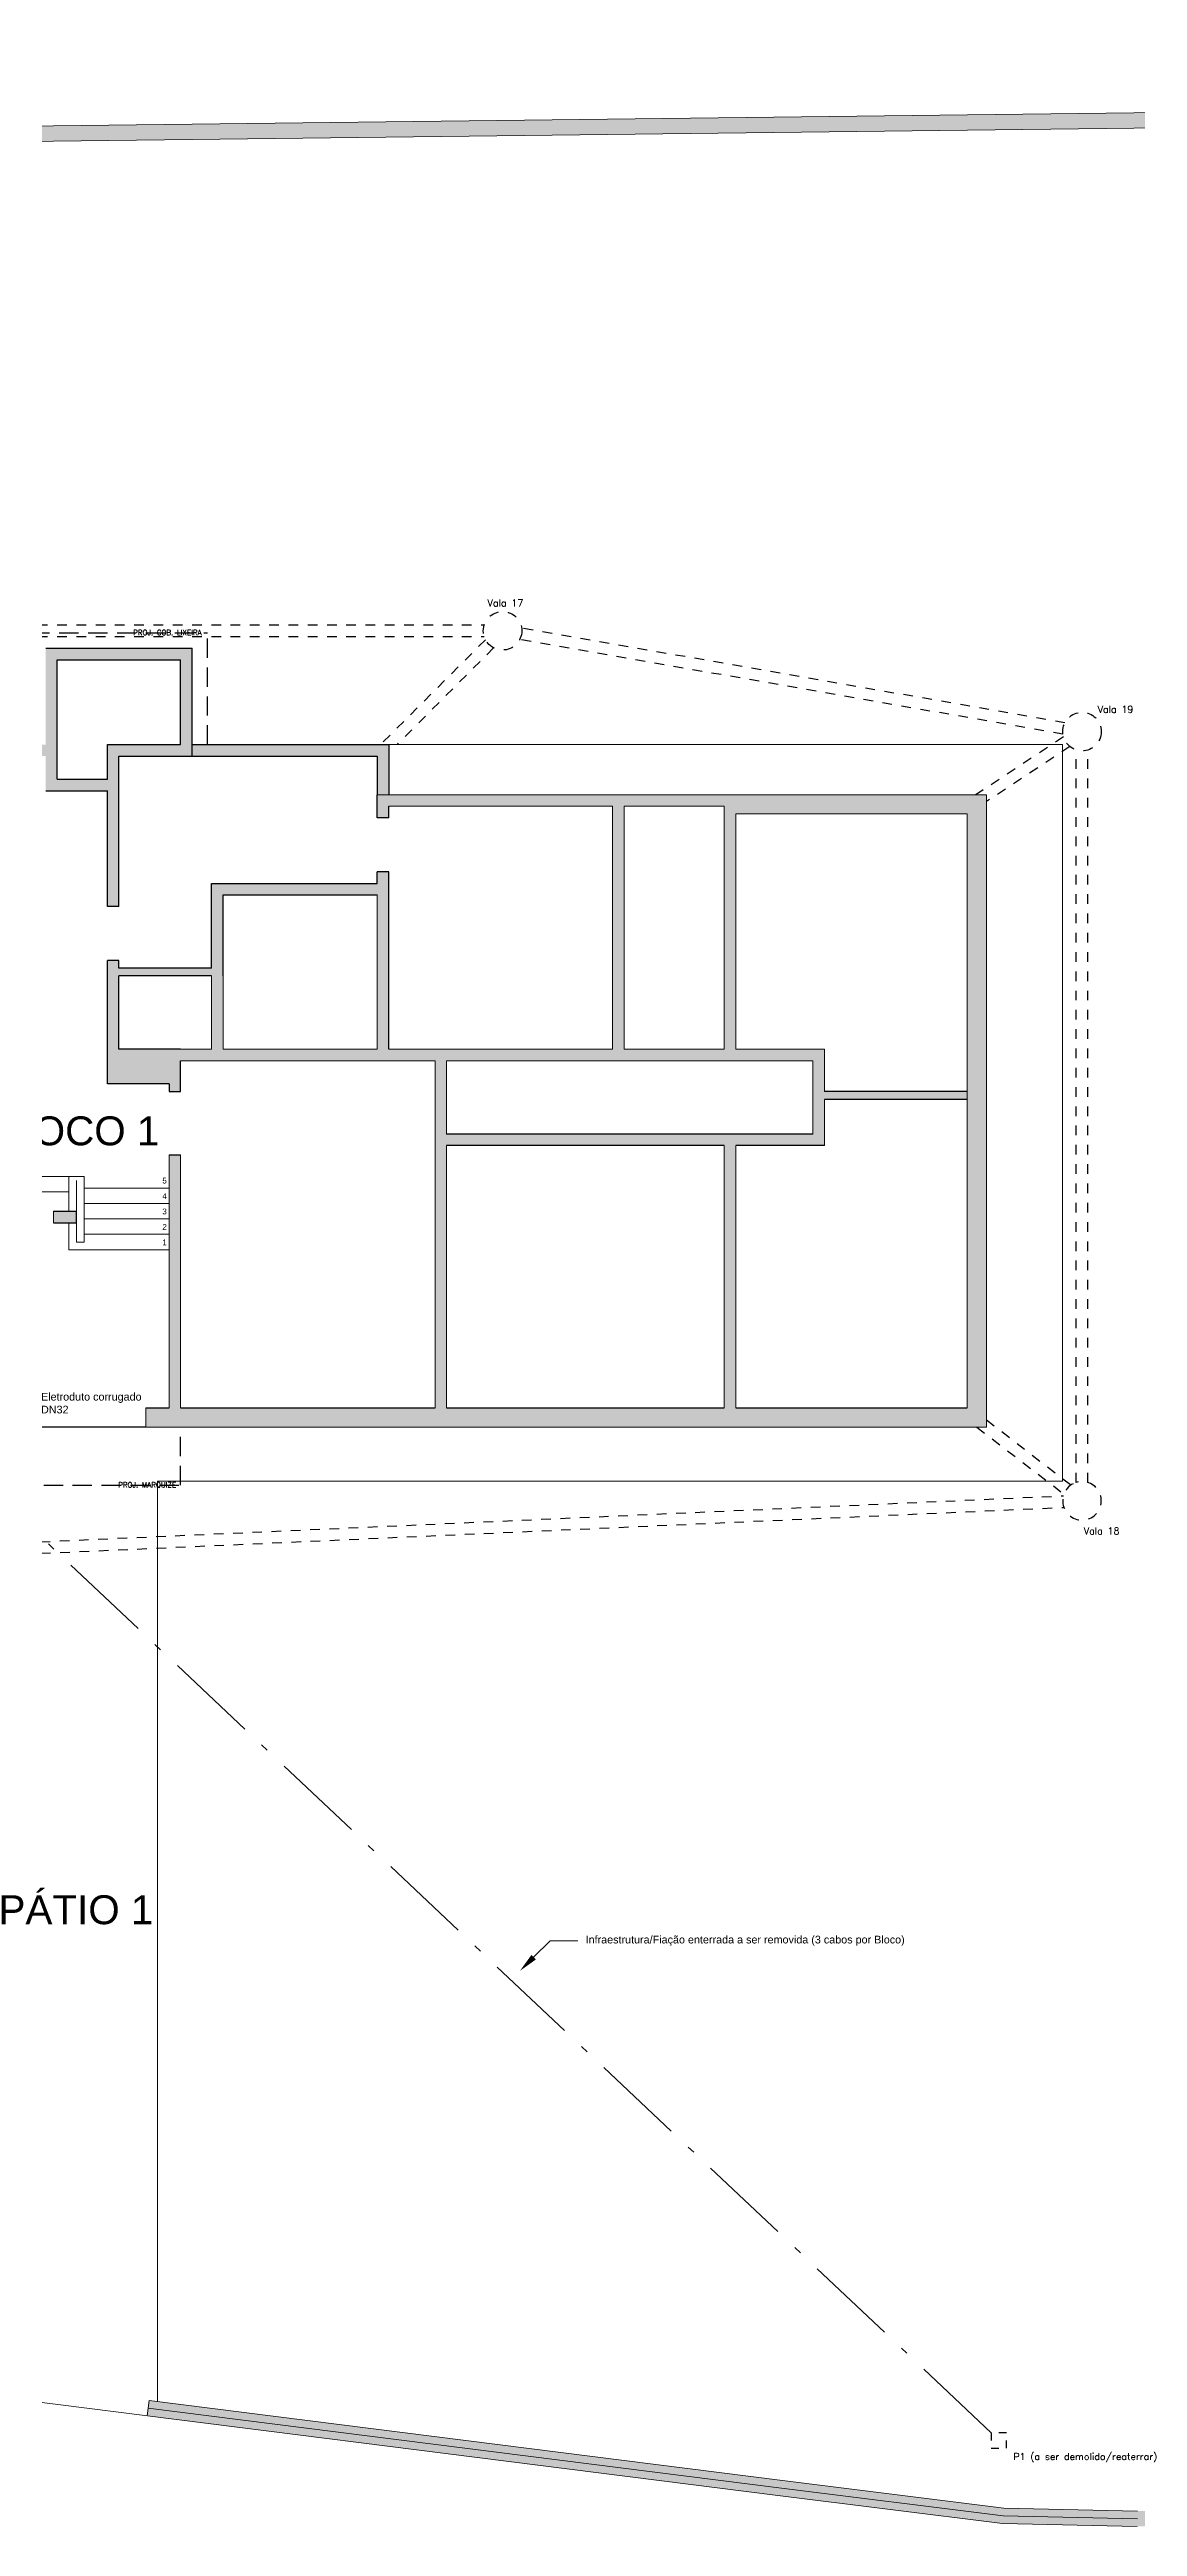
# Model space of a CAD drawing. Extents: x 0 to 11638, y -6007 to 0.
# Drawn here: x 10082.57 to 10096.68, y -3579.2 to -3547.09 of the extents above; entities that cross this region are included whole.
import ezdxf
from ezdxf import colors
from ezdxf.entities.mleader import LeaderData, LeaderLine
from ezdxf.math import Vec2, Vec3

# ---------------------------------------------------------------- set-up
doc = ezdxf.new("R2010")
doc.units = 0
for name, pattern in [('ACAD_ISO10W100', [18, 12, -3, 0, -3]), ('CACHE', [0.375, 0.25, -0.125]), ('DASHED', [0.25, 0.125, -0.125])]:
    doc.linetypes.add(name, pattern=pattern)
for name, color, linetype, lineweight in [('ARQ - Alvenaria Alta', 251, 'CONTINUOUS', 13), ('ARQ - Alvenaria Média-Baixa', 252, 'CONTINUOUS', 20), ('ARQ - Desnível', 8, 'CONTINUOUS', 20), ('ARQ - Escadas', 1, 'CONTINUOUS', 9), ('ARQ - Grades', 1, 'CONTINUOUS', 15), ('ARQ - Guias Calçadas Sarjetas', 254, 'CONTINUOUS', 20), ('ARQ - Textos', 4, 'CONTINUOUS', 5), ('Elétrica', 30, 'CONTINUOUS', 20)]:
    doc.layers.add(name, color=color, linetype=linetype, lineweight=lineweight)
for name, color, linetype in [('ARQ - Cotas', 1, 'CONTINUOUS'), ('ARQ - Desnível Terreno', 14, 'CONTINUOUS'), ('ARQ - Projeções', 253, 'CACHE')]:
    doc.layers.add(name, color=color, linetype=linetype)
doc.styles.add('ROMANS', font='romans.shx', dxfattribs={"height": 0.3})
doc.styles.get("Standard").update_dxf_attribs({"font": 'arial.ttf', "height": 0.15})

msp = doc.modelspace()

# ---------------------------------------------------------------- hatches: boundary and pattern name
at = {"layer": 'ARQ - Alvenaria Alta', "lineweight": -2}
h = msp.add_hatch(color=7, dxfattribs=at)
h.dxf.hatch_style = 1
h.paths.add_polyline_path([(10082.32362859585, -3557.901536649501), (10081.52362859585, -3557.901536649502), (10081.52362859585, -3557.051536649503), (10081.37362859585, -3557.051536649503), (10081.37362859585, -3557.901536649502), (10079.62362859586, -3557.901536649502), (10079.62362859586, -3558.701536649512), (10078.82362859586, -3558.701536649512), (10078.82362859586, -3556.751536649512), (10070.82362859586, -3556.751536649509), (10070.82362859586, -3564.951536649484), (10081.82362859586, -3564.951536649504), (10081.82362859586, -3564.701536649503), (10081.52656108664, -3564.701536649504), (10071.07362859586, -3564.701536649501), (10071.07362859586, -3560.701536649501), (10072.92362859586, -3560.701536649501), (10072.92362859586, -3561.301536649501), (10074.07362859586, -3561.301536649501), (10074.07362859586, -3564.701536649502), (10074.22362859586, -3564.701536649502), (10074.22362859586, -3561.301536649501), (10077.82362859586, -3561.301536649501), (10077.82362859586, -3564.701536649503), (10077.97362859586, -3564.701536649503), (10077.97362859586, -3560.201536649513), (10081.37362859585, -3560.201536649514), (10081.37362859585, -3560.601536649502), (10081.52362859585, -3560.601536649502), (10081.52362859585, -3560.501536649502), (10082.32362859585, -3560.501536649502)])
h.paths.add_polyline_path([(10081.37362859585, -3560.051536649502), (10080.17362859586, -3560.051536649512), (10080.17362859586, -3558.701536649512), (10079.77362859586, -3558.701536649512), (10079.77362859586, -3558.051536649503), (10082.17362859585, -3558.051536649502), (10082.17362859585, -3560.051536649502)], flags=16)
h.paths.add_polyline_path([(10080.02362859586, -3560.051536649512), (10078.82362859586, -3560.051536649512), (10078.82362859586, -3558.851536649512), (10080.02362859585, -3558.851536649513)], flags=16)
h.paths.add_polyline_path([(10078.67362859586, -3560.051536649512), (10075.67362859586, -3560.051536649511), (10075.67362859586, -3556.901536649512), (10078.67362859586, -3556.901536649512)], flags=16)
h.paths.add_polyline_path([(10077.82362859586, -3560.201536649512), (10077.82362859586, -3561.151536649501), (10073.07362859586, -3561.151536649501), (10073.07362859586, -3560.201536649511)], flags=16)
h.paths.add_polyline_path([(10075.52362859586, -3560.051536649511), (10074.22362859586, -3560.051536649511), (10074.22362859586, -3556.901536649511), (10075.52362859586, -3556.901536649512)], flags=16)
h.paths.add_polyline_path([(10074.07362859586, -3560.051536649511), (10072.92362859586, -3560.05153664951), (10072.92362859586, -3560.601536649502), (10071.07362859586, -3560.601536649501), (10071.07362859586, -3557.00153664951), (10074.07362859586, -3557.001536649511)], flags=16)
h.paths.add_polyline_path([(10081.52362859585, -3561.421536649503), (10081.37362859586, -3561.421536649503), (10081.37362859586, -3564.701536649504), (10081.52362859586, -3564.701536649504), (10081.52362859586, -3563.501536649505), (10081.82362859586, -3563.501536649505), (10081.82362859586, -3563.351536649503), (10081.52362859586, -3563.351536649503), (10081.52362859586, -3562.301536649505), (10081.82362859586, -3562.301536649505), (10081.82362859586, -3562.151536649505), (10081.52362859585, -3562.151536649505)], flags=17)
h.paths.add_polyline_path([(10092.62362859586, -3560.05153664951), (10091.47362859586, -3560.051536649511), (10091.47362859586, -3557.001536649511), (10094.47362859585, -3557.00153664951), (10094.47362859585, -3564.701536649503), (10083.82362859586, -3564.701536649503), (10083.82362859586, -3564.951536649504), (10094.72362859585, -3564.951536649502), (10094.72362859585, -3556.751536649511), (10086.82362859585, -3556.751536649513), (10086.82362859585, -3557.051536649503), (10086.97362859585, -3557.051536649502), (10086.97362859585, -3556.901536649512), (10089.87362859586, -3556.90153664951), (10089.87362859586, -3560.051536649511), (10086.97362859585, -3560.051536649511), (10086.97362859585, -3557.751536649501), (10086.82362859585, -3557.751536649502), (10086.82362859585, -3557.901536649502), (10084.67362859585, -3557.901536649502), (10084.67362859585, -3559.001536649503), (10083.47362859585, -3559.001536649502), (10083.47362859585, -3558.901536649502), (10083.32362859585, -3558.901536649502), (10083.32362859585, -3560.501536649502), (10084.12362859585, -3560.501536649502), (10084.12362859585, -3560.601536649502), (10084.27362859585, -3560.601536649502), (10084.27362859585, -3560.201536649514), (10087.57362859586, -3560.201536649511), (10087.57362859585, -3564.701536649503), (10087.72362859585, -3564.701536649503), (10087.72362859585, -3561.301536649501), (10091.32362859586, -3561.301536649501), (10091.32362859585, -3564.701536649503), (10091.47362859585, -3564.701536649503), (10091.47362859585, -3561.301536649501), (10092.62362859586, -3561.301536649501), (10092.62362859586, -3560.701536649501), (10094.47362859585, -3560.701536649501), (10094.47362859585, -3560.601536649501), (10092.62362859586, -3560.601536649502)])
h.paths.add_polyline_path([(10083.47362859585, -3560.051536649502), (10083.47362859585, -3559.101536649502), (10084.67362859585, -3559.101536649503), (10084.67362859585, -3560.051536649511), (10084.27362859585, -3560.051536649511)], flags=16)
h.paths.add_polyline_path([(10084.82362859585, -3560.051536649511), (10084.82362859586, -3558.051536649502), (10086.82362859586, -3558.051536649506), (10086.82362859585, -3560.05153664951)], flags=16)
h.paths.add_polyline_path([(10087.72362859585, -3560.201536649511), (10092.47362859586, -3560.201536649511), (10092.47362859586, -3561.151536649501), (10087.72362859585, -3561.151536649501)], flags=16)
h.paths.add_polyline_path([(10090.02362859586, -3560.051536649511), (10090.02362859586, -3556.901536649508), (10091.32362859586, -3556.901536649507), (10091.32362859586, -3560.051536649511)], flags=16)
h.paths.add_polyline_path([(10081.62362859585, -3556.101536649503), (10081.37362859585, -3556.101536649503), (10081.37362859585, -3556.351536649503), (10081.52362859585, -3556.351536649503), (10081.52362859585, -3556.251536649502), (10081.62362859585, -3556.251536649502)])
h.paths.add_polyline_path([(10084.42362859585, -3554.851536649497), (10082.52362859585, -3554.851536649503), (10082.52362859585, -3556.101536649503), (10082.42362859585, -3556.101536649503), (10082.42362859585, -3556.251536649502), (10082.52362859585, -3556.251536649502), (10082.52362859585, -3556.701536649502), (10083.32362859585, -3556.701536649503), (10083.32362859585, -3558.201536649502), (10083.47362859585, -3558.201536649502), (10083.47362859584, -3556.251536649502), (10084.42362859585, -3556.251536649503)])
h.paths.add_polyline_path([(10082.67362859585, -3555.001536649502), (10084.27362859585, -3555.001536649502), (10084.27362859585, -3556.101536649502), (10083.32362859585, -3556.101536649503), (10083.32362859585, -3556.551536649503), (10082.67362859585, -3556.551536649503)], flags=16)
h = msp.add_hatch(color=7, dxfattribs=at)
h.dxf.hatch_style = 1
h.paths.add_polyline_path([(10082.92362859586, -3562.151536649504), (10082.62362859586, -3562.151536649504), (10082.62362859586, -3562.301536649504), (10082.92362859586, -3562.301536649503)])
h.paths.add_polyline_path([(10084.27362859586, -3561.421536649503), (10084.12362859586, -3561.421536649503), (10084.12362859586, -3564.701536649503), (10084.27362859585, -3564.701536649503)])
at = {"layer": 'ARQ - Alvenaria Média-Baixa', "lineweight": -2}
h = msp.add_hatch(color=256, dxfattribs=at)
h.dxf.hatch_style = 1
h.paths.add_polyline_path([(10081.37362859585, -3556.251536649502), (10081.37362859585, -3556.101536649504), (10078.67362859586, -3556.101536649504), (10078.67362859586, -3556.751536649512), (10078.82362859586, -3556.751536649512), (10078.82362859586, -3556.251536649502)])
h.paths.add_polyline_path([(10081.52362859585, -3555.001536649502), (10081.37362859585, -3555.001536649502), (10081.37362859585, -3556.101536649503), (10081.52362859585, -3556.101536649503)])
h.paths.add_polyline_path([(10086.97362859585, -3556.101536649502), (10084.42362859585, -3556.101536649502), (10084.42362859585, -3556.251536649503), (10086.82362859584, -3556.251536649494), (10086.82362859585, -3556.751536649513), (10086.97362859585, -3556.751536649513)])
h = msp.add_hatch(color=256, dxfattribs=at)
h.dxf.hatch_style = 1
h.paths.add_polyline_path([(10083.85281890944, -3577.670404849316), (10083.84028696184, -3577.769616493239), (10092.01797036212, -3578.802582945164), (10094.93342997451, -3579.164544179326), (10096.68141382217, -3579.203941816154), (10109.33901168547, -3579.142563711279), (10109.33852910209, -3579.042747202584), (10096.68229798334, -3579.103936347296), (10094.94073556655, -3579.06468344247), (10092.03039667329, -3578.703357957746)])
h.paths.add_polyline_path([(10083.86535085703, -3577.571193205395), (10083.85281890944, -3577.670404849316), (10092.03039667329, -3578.703357957746), (10094.94073556655, -3579.06468344247), (10096.68229798334, -3579.103936347296), (10109.33852910209, -3579.042747202584), (10109.33804563723, -3578.942748371208), (10096.68318307563, -3579.003930899424), (10094.94804115859, -3578.964822705613), (10092.04282298446, -3578.60413297033)])
at = {"layer": 'ARQ - Cotas', "lineweight": -2}
h = msp.add_hatch(color=7, dxfattribs=at)
h.dxf.hatch_style = 1
edge = h.paths.add_edge_path()
edge.add_line((10163.80132015343, -3547.293158885752), (10163.80132015343, -3578.879436839475))
edge.add_line((10163.80132015343, -3578.879436839475), (10164.00132015343, -3578.879436839475))
edge.add_line((10164.00132015343, -3578.879436839475), (10164.00132015343, -3547.090713586102))
edge.add_line((10164.00132015343, -3547.090713586102), (10064.51689019416, -3548.299713782759))
edge.add_line((10064.51689019416, -3548.299713782759), (10064.71689019416, -3571.822174319026))
edge.add_arc((10068.47922397124, -3571.822174319026), 3.762333777083767, 180, 236.9356636005083)
edge.add_line((10066.42656833068, -3574.975230022854), (10066.47011267079, -3574.983464080935))
edge.add_line((10066.47011267079, -3574.983464080935), (10066.50694034616, -3574.788707521535))
edge.add_arc((10068.47922397124, -3571.822174319026), 3.562333777083084, 179.9865117259979, 236.382267327301, ccw=False)
edge.add_line((10064.91689029287, -3571.82133569297), (10064.7185772113, -3548.497277517698))
edge.add_line((10064.7185772113, -3548.497277517698), (10163.80132015343, -3547.293158885752))
h.paths.add_polyline_path([(10163.88944441497, -3577.127883721193), (10163.88944441497, -3577.034175466365)], flags=16)

# ---------------------------------------------------------------- linework, layer by layer
at = {"layer": 'ARQ - Alvenaria Alta'}
for p, q in [((10164.00132015343, -3547.090713586102), (10064.51689019416, -3548.299713782759)), ((10163.80132015343, -3547.293158885752), (10064.7185772113, -3548.497277517698)), ((10092.62362859586, -3560.601536649501), (10092.62362859586, -3560.05153664951)), ((10087.57362859585, -3564.701536649507), (10087.57362859586, -3560.201536649512)), ((10087.72362859585, -3561.151536649501), (10087.72362859585, -3560.201536649513)), ((10092.47362859586, -3561.151536649501), (10092.47362859586, -3560.201536649512)), ((10092.62362859586, -3561.301536649501), (10092.62362859586, -3560.701536649501)), ((10087.72362859585, -3564.701536649507), (10087.72362859585, -3561.301536649501)), ((10091.32362859585, -3564.70153664951), (10091.32362859586, -3561.3015366495)), ((10091.47362859585, -3564.70153664951), (10091.47362859585, -3561.301536649501)), ((10084.12362859586, -3564.701536649503), (10084.12362859586, -3561.421536649503)), ((10084.27362859585, -3564.701536649503), (10084.27362859586, -3561.421536649503)), ((10082.62362859586, -3562.301536649504), (10082.62362859586, -3562.151536649504))]:
    msp.add_line(p, q, dxfattribs=at)
at = {"layer": 'ARQ - Alvenaria Alta', "lineweight": -2}
for p, q in [((10082.52362859585, -3554.851536649503), (10084.42362859585, -3554.851536649497)), ((10084.42362859585, -3556.251536649503), (10084.42362859585, -3554.851536649503)), ((10082.67362859585, -3556.551536649503), (10082.67362859585, -3555.001536649502)), ((10082.67362859585, -3555.001536649502), (10084.27362859585, -3555.001536649502)), ((10084.27362859585, -3556.101536649502), (10084.27362859585, -3555.001536649507)), ((10083.32362859585, -3556.551536649503), (10083.32362859585, -3556.101536649503)), ((10083.32362859585, -3556.101536649503), (10084.27362859585, -3556.101536649502)), ((10083.47362859585, -3558.201536649502), (10083.47362859584, -3556.251536649502)), ((10083.47362859584, -3556.251536649502), (10084.42362859585, -3556.251536649503)), ((10082.52362859585, -3556.701536649502), (10083.32362859585, -3556.701536649503)), ((10082.67362859585, -3556.551536649503), (10083.32362859585, -3556.551536649503)), ((10083.32362859585, -3558.201536649502), (10083.32362859585, -3556.701536649503)), ((10086.82362859585, -3557.051536649503), (10086.82362859585, -3556.751536649509)), ((10086.97362859585, -3557.051536649502), (10086.82362859585, -3557.051536649503)), ((10086.97362859585, -3557.051536649502), (10086.97362859585, -3556.901536649502)), ((10086.82362859585, -3557.901536649501), (10086.82362859585, -3557.751536649502)), ((10086.97362859585, -3557.751536649501), (10086.82362859585, -3557.751536649502)), ((10086.97362859585, -3560.051536649511), (10086.97362859585, -3557.751536649501)), ((10084.67362859585, -3557.901536649502), (10086.82362859585, -3557.901536649502)), ((10084.67362859585, -3559.001536649502), (10084.67362859585, -3557.901536649502)), ((10084.82362859585, -3559.101536649503), (10084.82362859585, -3558.051536649502)), ((10084.82362859585, -3558.051536649502), (10086.82362859586, -3558.051536649506)), ((10083.47362859585, -3558.201536649502), (10083.32362859585, -3558.201536649502)), ((10083.32362859585, -3560.501536649502), (10083.32362859585, -3558.901536649501)), ((10083.47362859585, -3558.901536649502), (10083.32362859585, -3558.901536649502)), ((10083.47362859585, -3559.001536649502), (10083.47362859585, -3558.901536649501)), ((10084.67362859585, -3559.001536649503), (10083.47362859585, -3559.001536649502)), ((10083.47362859585, -3560.051536649502), (10083.47362859585, -3559.101536649502)), ((10084.67362859585, -3559.101536649503), (10083.47362859585, -3559.101536649502)), ((10084.27362859585, -3560.051536649503), (10083.47362859585, -3560.051536649502)), ((10084.27362859585, -3560.601536649502), (10084.27362859585, -3560.201536649514)), ((10084.12362859585, -3560.501536649502), (10083.32362859585, -3560.501536649502)), ((10084.12362859585, -3560.501536649502), (10084.12362859585, -3560.601536649502)), ((10084.12362859585, -3560.601536649502), (10084.27362859585, -3560.601536649502)), ((10094.47362859586, -3560.601536649501), (10092.62362859586, -3560.601536649502)), ((10094.47362859586, -3560.701536649501), (10092.62362859586, -3560.701536649501)), ((10092.47362859586, -3561.151536649501), (10087.72362859586, -3561.151536649501)), ((10091.32362859586, -3561.301536649501), (10087.72362859586, -3561.301536649501)), ((10092.62362859586, -3561.301536649501), (10091.47362859586, -3561.301536649501)), ((10084.12362859585, -3561.421536649503), (10084.27362859585, -3561.421536649503)), ((10082.62362859586, -3562.151536649504), (10082.92362859586, -3562.151536649504)), ((10082.62362859586, -3562.301536649504), (10082.92362859586, -3562.301536649503)), ((10082.92362859586, -3562.301536649503), (10082.92362859586, -3562.151536649504)), ((10083.82362859586, -3564.701536649503), (10084.12362859586, -3564.701536649503)), ((10084.27362859585, -3564.701536649503), (10087.57362859585, -3564.701536649507)), ((10087.72362859585, -3564.701536649507), (10091.32362859585, -3564.70153664951)), ((10091.47362859585, -3564.70153664951), (10094.47362859585, -3564.70153664951))]:
    msp.add_line(p, q, dxfattribs=at)
at = {"layer": 'ARQ - Alvenaria Alta', "ltscale": 0.01, "transparency": 33554684}
for p, q in [((10094.72362859585, -3556.751536649511), (10086.82362859585, -3556.751536649513)), ((10094.72362859585, -3556.751536649511), (10094.72362859585, -3564.951536649502)), ((10089.87362859586, -3556.90153664951), (10086.97362859585, -3556.901536649512)), ((10089.87362859586, -3560.051536649511), (10089.87362859586, -3556.901536649511)), ((10090.02362859586, -3560.051536649511), (10090.02362859586, -3556.901536649511)), ((10091.32362859586, -3556.901536649507), (10090.02362859586, -3556.901536649508)), ((10091.32362859586, -3560.051536649511), (10091.32362859586, -3556.901536649512)), ((10094.47362859585, -3557.00153664951), (10091.47362859586, -3557.001536649511)), ((10091.47362859586, -3560.05153664951), (10091.47362859586, -3557.001536649511)), ((10094.47362859585, -3557.00153664951), (10094.47362859585, -3564.701536649502)), ((10084.82362859585, -3560.05153664951), (10084.82362859586, -3558.051536649499)), ((10086.82362859585, -3560.05153664951), (10086.82362859586, -3558.051536649502)), ((10084.67362859585, -3560.051536649511), (10084.67362859585, -3559.101536649503)), ((10084.27362859585, -3560.051536649511), (10084.67362859585, -3560.051536649511)), ((10084.82362859585, -3560.051536649511), (10086.82362859585, -3560.05153664951)), ((10086.97362859585, -3560.051536649511), (10089.87362859586, -3560.051536649511)), ((10090.02362859586, -3560.051536649511), (10091.32362859586, -3560.051536649511)), ((10091.47362859586, -3560.051536649511), (10092.62362859586, -3560.05153664951)), ((10084.27362859585, -3560.201536649514), (10087.57362859586, -3560.201536649511)), ((10087.72362859585, -3560.201536649511), (10092.47362859586, -3560.201536649511)), ((10083.82362859586, -3564.701536649503), (10083.82362859586, -3564.951536649504)), ((10094.72362859585, -3564.951536649502), (10083.82362859586, -3564.951536649504))]:
    msp.add_line(p, q, dxfattribs=at)
at = {"layer": 'ARQ - Alvenaria Média-Baixa', "lineweight": -2}
for p, q in [((10084.42362859585, -3556.101536649502), (10086.97362859585, -3556.101536649502)), ((10086.97362859585, -3556.101536649502), (10086.97362859585, -3556.751536649509)), ((10084.42362859585, -3556.251536649503), (10086.82362859584, -3556.251536649494)), ((10086.82362859584, -3556.251536649494), (10086.82362859585, -3556.75153664951))]:
    msp.add_line(p, q, dxfattribs=at)
at = {"layer": 'ARQ - Alvenaria Média-Baixa'}
for p, q in [((10083.02362859585, -3561.701536649501), (10082.82362859585, -3561.701536649502)), ((10082.82362859586, -3562.151536649504), (10082.82362859586, -3561.701536649501)), ((10082.92362859586, -3562.551536649503), (10082.92362859585, -3561.751536649502)), ((10083.02362859586, -3562.551536649503), (10083.02362859586, -3561.701536649501)), ((10083.02362859586, -3562.551536649503), (10082.92362859586, -3562.551536649504)), ((10083.86535085703, -3577.571193205397), (10083.84028696184, -3577.769616493241))]:
    msp.add_line(p, q, dxfattribs=at)
for points in [[(10079.0906879167, -3577.142193045149), (10080.7256322499, -3577.376187979406), (10092.01797036212, -3578.802582945164), (10094.93342997451, -3579.164544179326), (10096.67867643975, -3579.203880118559)], [(10083.86535085703, -3577.571193205395), (10092.04282298446, -3578.60413297033), (10094.94804115859, -3578.964822705613), (10096.68318307563, -3579.003930899424)]]:
    msp.add_lwpolyline(points, dxfattribs=at)
at = {"layer": 'ARQ - Desnível', "lineweight": -2}
msp.add_line((10083.82362859586, -3564.951536649504), (10081.82362859586, -3564.951536649504), dxfattribs=at)
at = {"layer": 'ARQ - Desnível Terreno', "linetype": 'DASHED', "lineweight": -2}
for p, q in [((10069.92251924161, -3554.551536649501), (10088.21014379564, -3554.551536649501)), ((10095.74112389009, -3555.818769618966), (10088.69643764734, -3554.593511294476)), ((10069.92251924161, -3554.701536649503), (10088.21014379564, -3554.701536649502)), ((10088.22696136786, -3554.742137860444), (10086.86756257867, -3556.101536649502)), ((10088.33302738503, -3554.848203877625), (10087.07969461303, -3556.101536649502)), ((10095.71542076933, -3555.966551043994), (10088.67073452657, -3554.741292719503)), ((10095.72287013431, -3556.002280479166), (10094.58745886079, -3556.75153664951)), ((10095.80548761165, -3556.127477733283), (10094.72362859585, -3556.841394850308)), ((10095.88822982067, -3565.667646003751), (10095.88822982066, -3556.172010489322)), ((10096.03822982066, -3565.667646003751), (10096.03822982066, -3556.172010489322)), ((10094.72362859585, -3564.856875306723), (10095.82003883735, -3565.701200712858)), ((10094.6007048215, -3564.951536649502), (10095.7285187058, -3565.820045424642)), ((10080.70850968069, -3566.515916114657), (10095.72162126032, -3565.841902277982)), ((10080.71523715621, -3566.66576517563), (10095.72834873583, -3565.991751338956))]:
    msp.add_line(p, q, dxfattribs=at)
for centre in [(10088.448628596, -3554.626536649502), (10095.96322982067, -3555.933525688968)]:
    msp.add_circle(centre, 0.25, dxfattribs=at)
msp.add_arc((10095.96322982067, -3565.906130804105), 0.25, 117.5423968751614, 107.4576031234723, dxfattribs=at)
at = {"layer": 'ARQ - Escadas'}
for p, q in [((10082.82362859586, -3561.701536649503), (10081.52362859585, -3561.701536649503)), ((10081.52362859585, -3561.901536649503), (10082.82362859586, -3561.901536649501)), ((10083.02362859586, -3561.851536649504), (10084.12362859585, -3561.851536649502)), ((10082.82362859586, -3562.651536649504), (10082.82362859586, -3562.301536649503)), ((10083.02362859586, -3562.051536649504), (10084.12362859585, -3562.051536649502)), ((10083.02362859586, -3562.251536649503), (10084.12362859585, -3562.251536649502)), ((10083.02362859586, -3562.451536649503), (10084.12362859585, -3562.451536649502)), ((10082.82362859586, -3562.651536649504), (10084.12362859585, -3562.651536649501))]:
    msp.add_line(p, q, dxfattribs=at)
at = {"layer": 'ARQ - Grades'}
msp.add_lwpolyline([(10083.85281890944, -3577.670404849316), (10092.03039667329, -3578.703357957746), (10094.94073556655, -3579.06468344247), (10096.68092975769, -3579.103905508992)], dxfattribs=at)
at = {"layer": 'ARQ - Guias Calçadas Sarjetas', "ltscale": 0.01, "transparency": 33554684}
for p, q in [((10086.97362859585, -3556.101536649502), (10095.70862859586, -3556.101536649502)), ((10095.70862859586, -3556.101536649502), (10095.70862859586, -3565.651536649502)), ((10095.70862859586, -3565.651536649502), (10083.97362859586, -3565.651536649504)), ((10083.97362859586, -3565.651536649504), (10083.97362859586, -3577.584870339399))]:
    msp.add_line(p, q, dxfattribs=at)
at = {"layer": 'ARQ - Projeções', "lineweight": -2}
for p, q in [((10082.32362859585, -3554.651536649499), (10084.62362859585, -3554.651536649499)), ((10084.62362859585, -3556.101536649502), (10084.62362859585, -3554.6515366495)), ((10084.27362859586, -3565.701536649504), (10084.27362859586, -3564.951536649504)), ((10081.37362859586, -3565.701536649504), (10084.27362859586, -3565.701536649504))]:
    msp.add_line(p, q, dxfattribs=at)
at = {"layer": 'Elétrica', "linetype": 'ACAD_ISO10W100', "lineweight": -2, "ltscale": 0.1}
msp.add_line((10094.78441677158, -3577.987905168644), (10081.69443316985, -3565.651536649506), dxfattribs=at)
at = {"layer": 'Elétrica', "linetype": 'DASHED', "lineweight": -2, "ltscale": 0.5}
for p, q in [((10094.98441677158, -3577.987905168644), (10094.78441677158, -3577.987905168644)), ((10094.78441677158, -3577.987905168644), (10094.78441677158, -3578.187905168645)), ((10094.98441677158, -3578.187905168645), (10094.98441677158, -3577.987905168644)), ((10094.78441677158, -3578.187905168645), (10094.98441677158, -3578.187905168645))]:
    msp.add_line(p, q, dxfattribs=at)

# ---------------------------------------------------------------- texts
at = {"layer": 'ARQ - Desnível Terreno', "linetype": 'ByBlock', "char_height": 0.09, "style": 'ROMANS'}
for s, insert, attachment_point in [('Vala 17', (10088.71656779531, -3554.222983395427), 3), ('Vala 19', (10096.16609540528, -3555.600566771945), 1), ('Vala 18', (10095.98593982177, -3566.251117332824), 1)]:
    msp.add_mtext_dynamic_manual_height_columns(s, width=1.972062006687701, gutter_width=18, heights=[0], dxfattribs=dict(at, insert=insert, attachment_point=attachment_point))
at = {"layer": 'ARQ - Escadas', "char_height": 0.075, "attachment_point": 5}
for s, insert in [('4', (10084.06542184245, -3561.955804525615)), ('5', (10084.06542184246, -3561.755804525616)), ('3', (10084.06542184245, -3562.155804525615)), ('2', (10084.06542184246, -3562.355804525615)), ('1', (10084.06542184246, -3562.555804525614))]:
    msp.add_mtext(s, dxfattribs=dict(at, insert=insert))
at = {"layer": 'ARQ - Projeções', "lineweight": -2, "char_height": 0.0675, "attachment_point": 1, "style": 'ROMANS'}
for s, insert in [('\\pxqc;PROJ. COB. LIXEIRA', (10083.39296468456, -3554.616223749821)), ('\\pxqc;PROJ. MARQUIZE', (10083.13092447756, -3565.666223749826))]:
    msp.add_mtext_dynamic_manual_height_columns(s, width=1.419116940846651, gutter_width=13.5, heights=[0], dxfattribs=dict(at, insert=insert))
at = {"layer": 'ARQ - Textos', "linetype": 'Continuous', "char_height": 0.375, "attachment_point": 1}
for s, insert in [('BLOCO 1', (10081.72773588704, -3560.922370580677)), ('PÁTIO 1', (10081.91198502386, -3571.020438488683))]:
    msp.add_mtext_dynamic_manual_height_columns(s, width=20.35412272570829, gutter_width=5.022683610077365, heights=[0], dxfattribs=dict(at, insert=insert))
at = {"layer": 'Elétrica', "linetype": 'ByBlock', "insert": (10095.07229194624, -3578.252146464686), "char_height": 0.09, "attachment_point": 1, "style": 'ROMANS'}
msp.add_mtext_dynamic_manual_height_columns('P1 (a ser demolido/reaterrar)', width=2.114720917523663, gutter_width=18, heights=[0], dxfattribs=at)

# ---------------------------------------------------------------- leaders
at = {"layer": 'ARQ - Cotas', "lineweight": -2}
ml = msp.add_multileader_mtext('Standard', dxfattribs=at)
ml.set_content('Eletroduto corrugado\\PDN32', color=256, style='STANDARD')
ml.set_leader_properties(color=256, linetype='BYLAYER', lineweight=-1)
ml.build(insert=Vec2(0, 0))
ml.multileader.update_dxf_attribs({"text_right_attachment_type": 6, "dogleg_length": 0.36, "arrow_head_size": 0.25})
ctx = ml.context
ctx.base_point, ctx.char_height, ctx.arrow_head_size, ctx.landing_gap_size, ctx.plane_origin, ctx.plane_x_axis, ctx.plane_y_axis = Vec3(10082.36309591523, -3564.557621566536), 0.1, 0.25, 0.1, Vec3(10081.72684409302, -3565.035294492252), Vec3(1, -2e-16), Vec3(2e-16, 1)
ctx.right_attachment = 6
notes = []
notes.append((ctx, [(0, (1, 1, 0), (10082.20451701873, -3564.557621566536), (1, -2e-16), 0.1585788965015672, [(0, [(10081.56225616823, -3564.995170000419)], 0, []), (1, [(10081.65532623925, -3565.041303985465)], 0, [])])]))
ctx.mtext.insert, ctx.mtext.text_direction, ctx.mtext.flow_direction = Vec3(10082.46309591523, -3564.506734799824), Vec3(1, -2e-16), 5
at = {"layer": 'Elétrica', "linetype": 'ByBlock'}
ml = msp.add_multileader_mtext('Standard', dxfattribs=at)
ml.set_content('Infraestrutura/Fiação enterrada a ser removida (3 cabos por Bloco)', color=256, style='STANDARD')
ml.set_leader_properties(color=256, linetype='BYLAYER', lineweight=-1)
ml.build(insert=Vec2(0, 0))
ml.multileader.update_dxf_attribs({"text_right_attachment_type": 6, "dogleg_length": 0.36, "arrow_head_size": 0.25})
ctx = ml.context
ctx.base_point, ctx.char_height, ctx.arrow_head_size, ctx.landing_gap_size, ctx.plane_origin, ctx.plane_x_axis, ctx.plane_y_axis = Vec3(10089.42520284872, -3571.609848947255), 0.1, 0.25, 0.1, Vec3(10088.67414117507, -3572.000910620909), Vec3(1, 2e-16), Vec3(-2e-16, 1)
ctx.right_attachment = 6
notes.append((ctx, [(0, (1, 1, 0), (10089.06520284873, -3571.609848947255), (1, 2e-16), 0.36, [(0, [(10088.67414117507, -3572.000910620909)], 0, [])])]))
ctx.mtext.insert, ctx.mtext.text_direction, ctx.mtext.rotation, ctx.mtext.flow_direction = Vec3(10089.52520284873, -3571.545149083681), Vec3(1, 2e-16), 2e-16, 5
for ctx, leaders in notes:
    for number, flags, end, landing, length, lines in leaders:
        leader = LeaderData()
        leader.index, (leader.has_last_leader_line, leader.has_dogleg_vector, leader.attachment_direction) = number, flags
        leader.last_leader_point, leader.dogleg_vector, leader.dogleg_length = Vec3(end), Vec3(landing), length
        for number, points, colour, breaks in lines:
            line = LeaderLine()
            line.index, line.vertices, line.color, line.breaks = number, Vec3.list(points), colors.encode_raw_color(colour), breaks
            leader.lines.append(line)
        ctx.leaders.append(leader)

doc.saveas('drawing.dxf')
